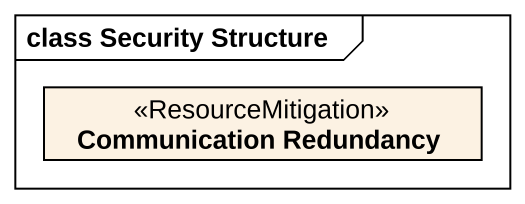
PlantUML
@startuml
mainframe class Security Structure
hide circle
hide empty members
class "Communication Redundancy" as Communication_Redundancy <<ResourceMitigation>>
@enduml
